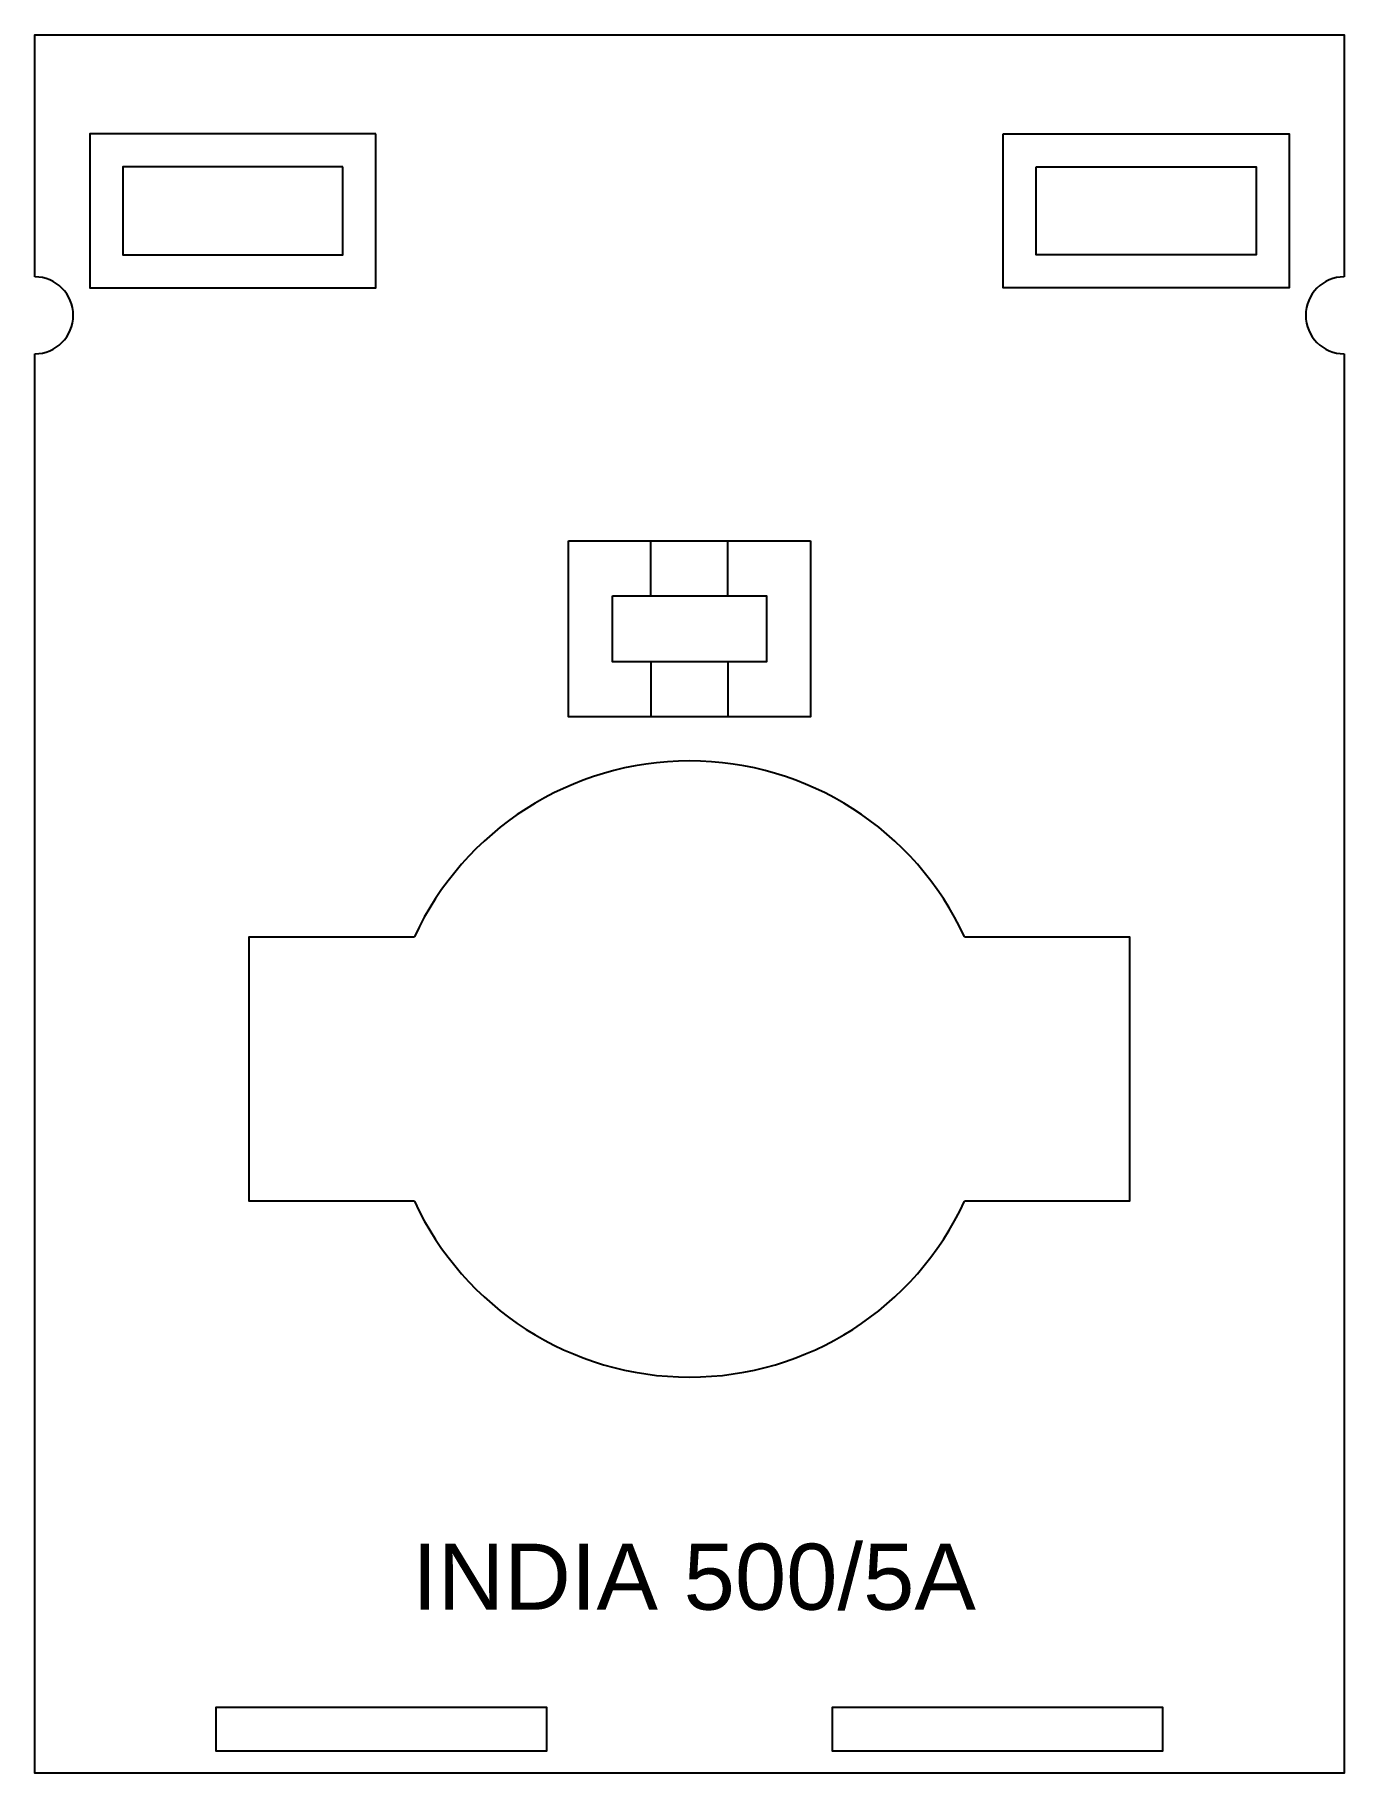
# Model space of a CAD drawing. Header units: millimetres. Extents: x 7251.3 to 7310.8, y 80907.8 to 80986.8.
import ezdxf

# ---------------------------------------------------------------- set-up
doc = ezdxf.new("R2010")
doc.units = ezdxf.units.MM
doc.styles.get("Standard").update_dxf_attribs({"font": 'arial.ttf'})

# ---------------------------------------------------------------- blocks, each defined once
blk = doc.blocks.new('*U2')
at = {"color": 85}
for p, q in [((2227.084, 5675.302), (2238.084, 5675.302)), ((2230.834, 5672.802), (2230.834, 5675.302)), ((2234.334, 5672.802), (2234.334, 5675.302)), ((2230.834, 5669.802), (2230.834, 5667.302)), ((2234.334, 5669.802), (2234.334, 5667.302))]:
    blk.add_line(p, q, dxfattribs=at)
for points in [[(2202.834, 5687.302), (2202.834, 5698.302), (2262.334, 5698.302), (2262.334, 5687.302)], [(2262.334, 5683.802), (2262.334, 5619.302), (2202.834, 5619.302), (2202.834, 5683.802)], [(2238.084, 5675.302), (2238.084, 5667.302), (2227.084, 5667.302), (2227.084, 5675.302)], [(2220.084, 5645.302), (2212.584, 5645.302), (2212.584, 5657.302), (2220.084, 5657.302)], [(2245.084, 5657.302), (2252.584, 5657.302), (2252.584, 5645.302), (2245.084, 5645.302)], [(2215.084, 5620.302), (2211.084, 5620.302), (2211.084, 5622.302), (2226.084, 5622.302), (2226.084, 5620.302), (2215.084, 5620.302)], [(2243.084, 5620.302), (2239.084, 5620.302), (2239.084, 5622.302), (2254.084, 5622.302), (2254.084, 5620.302), (2243.084, 5620.302)]]:
    blk.add_lwpolyline(points, dxfattribs=at)
for points in [[(2218.334, 5693.802), (2205.334, 5693.802), (2205.334, 5686.802), (2218.334, 5686.802)], [(2246.834, 5693.802), (2259.834, 5693.802), (2259.834, 5686.802), (2246.834, 5686.802)], [(2216.834, 5692.302), (2206.834, 5692.302), (2206.834, 5688.302), (2216.834, 5688.302)], [(2248.334, 5692.302), (2258.334, 5692.302), (2258.334, 5688.302), (2248.334, 5688.302)], [(2229.084, 5672.802), (2236.084, 5672.802), (2236.084, 5669.802), (2229.084, 5669.802)]]:
    blk.add_lwpolyline(points, close=True, dxfattribs=at)
for centre, radius, start, end in [((2202.834, 5685.552), 1.75, 270, 90), ((2262.334, 5685.552), 1.75, 90, 270), ((2232.584, 5651.536), 13.766, 24.76151, 155.23849), ((2232.584, 5651.067), 13.766, 204.76151, 335.23849)]:
    blk.add_arc(centre, radius, start, end, dxfattribs=at)
at = {"color": 85, "insert": (2232.788, 5628.211), "char_height": 3, "attachment_point": 5}
blk.add_mtext('{\\fArial|b0|i0|c0|p34;INDIA 500/5A}', dxfattribs=at)

msp = doc.modelspace()

# ---------------------------------------------------------------- block references
at = {"color": 51}
msp.add_blockref('*U2', (5048.437, 75288.538), dxfattribs=at)

doc.saveas('drawing.dxf')
